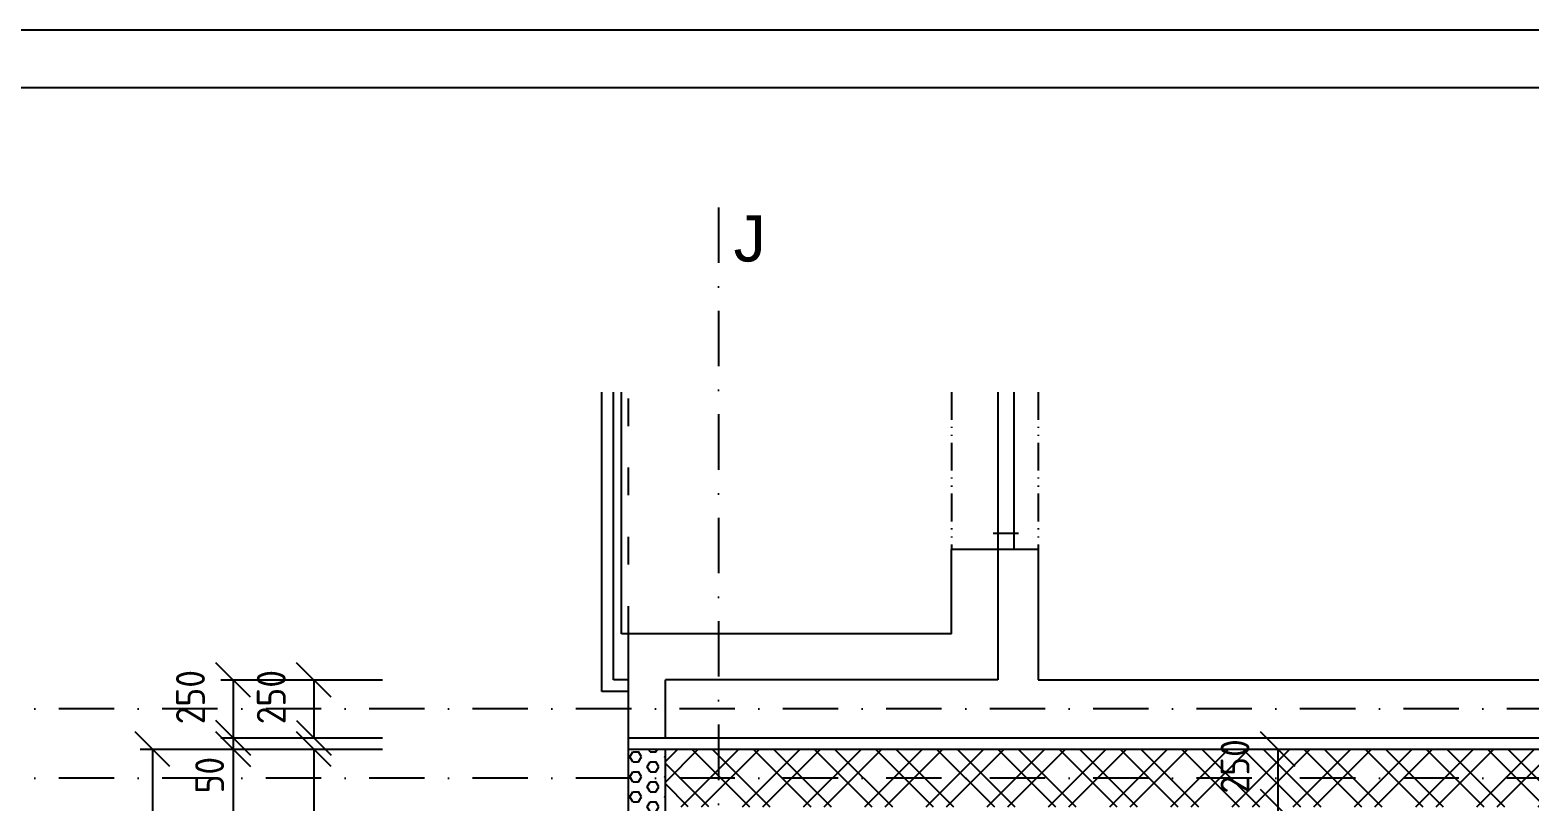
# Model space of a CAD drawing. Extents: x 4511820 to 5180432, y -1526536 to -944957.
# Drawn here: x 5024488 to 5030987, y -1136833 to -1133488 of the extents above; entities that cross this region are included whole.
import ezdxf

# ---------------------------------------------------------------- set-up
doc = ezdxf.new("R2010")
doc.units = 0
doc.header["$MEASUREMENT"] = 0
for name, pattern in [('ACAD_ISO03W100', [30, 12, -18]), ('ACAD_ISO12W100', [22, 12, -3, 0.5, -3, 0.5, -3]), ('BODKOCIARKOVANA_3', [5.6, 3, -1.3, 0, -1.3])]:
    doc.linetypes.add(name, pattern=pattern)
doc.layers.get('0').update_dxf_attribs({"linetype": 'CONTINUOUS'})
doc.layers.get('Defpoints').update_dxf_attribs({"color": 61, "linetype": 'CONTINUOUS'})
for name, color, linetype in [('KÓTY', 4, 'CONTINUOUS'), ('MÚRY', 1, 'CONTINUOUS'), ('OKNÁ', 143, 'CONTINUOUS'), ('osi', 253, 'CONTINUOUS'), ('POZEMOK', 7, 'CONTINUOUS'), ('TENKÁ', 7, 'CONTINUOUS'), ('ŠRAFY', 82, 'CONTINUOUS')]:
    doc.layers.add(name, color=color, linetype=linetype)
doc.styles.add('styl1', font='arial.ttf')
doc.styles.add('STYLE1', font='isocp.shx')
doc.dimstyles.new('STANDARD-50', dxfattribs={"dimtxt": 125, "dimasz": 150, "dimexe": 10, "dimexo": 200, "dimgap": 20, "dimtad": 1, "dimdsep": 46, "dimlunit": 6, "dimtxsty": 'STYLE1', "dimblk1": 'OBLIQUE', "dimblk2": 'OBLIQUE', "dimsah": 1, "dimcen": 2.5, "dimse1": 1, "dimse2": 1, "dimadec": 0, "dimazin": 0, "dimtfac": 1, "dimtmove": 1, "dimatfit": 3, "dimldrblk": 'OBLIQUE', "dimfxl": 1, "dimtolj": 1, "dimtzin": 0, "dimarcsym": 0})

# ---------------------------------------------------------------- blocks, each defined once
blk = doc.blocks.new('_OBLIQUE')
at = {"color": 0, "linetype": 'ByBlock'}
blk.add_line((-0.5, -0.5), (0.5, 0.5), dxfattribs=at)
blk = doc.blocks.new('*D12874')
at = {"layer": 'Defpoints', "color": 0}
for p in [(5028252.5, -1136304.2), (5025718.5, -1136554.2), (5028252.5, -1136554.2)]:
    blk.add_point(p, dxfattribs=at)
at = {"layer": 'KÓTY', "color": 0, "lineweight": -2}
blk.add_line((5025718.5, -1136304.2), (5025718.5, -1136554.2), dxfattribs=at)
at = {"layer": 'KÓTY', "color": 0, "linetype": 'ByBlock', "lineweight": -2, "xscale": 150, "yscale": 150, "zscale": 150}
for p, rotation in [((5025718.5, -1136304.2), 90), ((5025718.5, -1136554.2), 270)]:
    blk.add_blockref('_OBLIQUE', p, dxfattribs=dict(at, rotation=rotation))
at = {"layer": 'KÓTY', "color": 0, "insert": (5025533.5, -1136378.4), "char_height": 125, "attachment_point": 5, "rotation": 90, "style": 'STYLE1'}
blk.add_mtext('\\A1;250', dxfattribs=at)
blk = doc.blocks.new('*D12875')
at = {"layer": 'Defpoints', "color": 0}
for p in [(5025368.5, -1136604.2), (5028252.5, -1136554.2), (5028252.5, -1136604.2)]:
    blk.add_point(p, dxfattribs=at)
at = {"layer": 'KÓTY', "color": 0, "lineweight": -2}
blk.add_line((5025368.5, -1136554.2), (5025368.5, -1136604.2), dxfattribs=at)
at = {"layer": 'KÓTY', "color": 0, "linetype": 'ByBlock', "lineweight": -2, "xscale": 150, "yscale": 150, "zscale": 150}
for p, rotation in [((5025368.5, -1136554.2), 90), ((5025368.5, -1136604.2), 270)]:
    blk.add_blockref('_OBLIQUE', p, dxfattribs=dict(at, rotation=rotation))
at = {"layer": 'KÓTY', "color": 0, "insert": (5025266.5, -1136716.5), "char_height": 125, "attachment_point": 5, "rotation": 90, "style": 'STYLE1'}
blk.add_mtext('\\A1;50', dxfattribs=at)
blk = doc.blocks.new('*D12876')
at = {"layer": 'Defpoints', "color": 0}
for p in [(5028252.5, -1136304.2), (5025368.5, -1136554.2), (5028252.5, -1136554.2)]:
    blk.add_point(p, dxfattribs=at)
at = {"layer": 'KÓTY', "color": 0, "lineweight": -2}
blk.add_line((5025368.5, -1136304.2), (5025368.5, -1136554.2), dxfattribs=at)
at = {"layer": 'KÓTY', "color": 0, "linetype": 'ByBlock', "lineweight": -2, "xscale": 150, "yscale": 150, "zscale": 150}
for p, rotation in [((5025368.5, -1136304.2), 90), ((5025368.5, -1136554.2), 270)]:
    blk.add_blockref('_OBLIQUE', p, dxfattribs=dict(at, rotation=rotation))
at = {"layer": 'KÓTY', "color": 0, "insert": (5025183.5, -1136378.4), "char_height": 125, "attachment_point": 5, "rotation": 90, "style": 'STYLE1'}
blk.add_mtext('\\A1;250', dxfattribs=at)
blk = doc.blocks.new('*D12877')
at = {"layer": 'Defpoints', "color": 0}
for p in [(5028092.5, -1136604.2), (5025018.5, -1155734.2), (5028252.5, -1155734.2)]:
    blk.add_point(p, dxfattribs=at)
at = {"layer": 'KÓTY', "color": 0, "lineweight": -2}
blk.add_line((5025018.5, -1136604.2), (5025018.5, -1155734.2), dxfattribs=at)
at = {"layer": 'KÓTY', "color": 0, "linetype": 'ByBlock', "lineweight": -2, "xscale": 150, "yscale": 150, "zscale": 150}
for p, rotation in [((5025018.5, -1136604.2), 90), ((5025018.5, -1155734.2), 270)]:
    blk.add_blockref('_OBLIQUE', p, dxfattribs=dict(at, rotation=rotation))
at = {"layer": 'KÓTY', "color": 0, "insert": (5024936, -1146169.2), "char_height": 125, "attachment_point": 5, "rotation": 90, "style": 'STYLE1'}
blk.add_mtext('\\A1;19ﾠ130', dxfattribs=at)
blk = doc.blocks.new('*D12878')
at = {"layer": 'Defpoints', "color": 0}
for p in [(5028252.5, -1136604.2), (5025368.5, -1140104.2), (5028252.5, -1140104.2)]:
    blk.add_point(p, dxfattribs=at)
at = {"layer": 'KÓTY', "color": 0, "lineweight": -2}
blk.add_line((5025368.5, -1136604.2), (5025368.5, -1140104.2), dxfattribs=at)
at = {"layer": 'KÓTY', "color": 0, "linetype": 'ByBlock', "lineweight": -2, "xscale": 150, "yscale": 150, "zscale": 150}
for p, rotation in [((5025368.5, -1136604.2), 90), ((5025368.5, -1140104.2), 270)]:
    blk.add_blockref('_OBLIQUE', p, dxfattribs=dict(at, rotation=rotation))
at = {"layer": 'KÓTY', "color": 0, "insert": (5025286, -1138354.2), "char_height": 125, "attachment_point": 5, "rotation": 90, "style": 'STYLE1'}
blk.add_mtext('\\A1;3ﾠ500', dxfattribs=at)
blk = doc.blocks.new('*D12879')
at = {"layer": 'Defpoints', "color": 0}
for p in [(5028252.5, -1136604.2), (5025718.5, -1137604.2), (5028252.5, -1137604.2)]:
    blk.add_point(p, dxfattribs=at)
at = {"layer": 'KÓTY', "color": 0, "lineweight": -2}
blk.add_line((5025718.5, -1136604.2), (5025718.5, -1137604.2), dxfattribs=at)
at = {"layer": 'KÓTY', "color": 0, "linetype": 'ByBlock', "lineweight": -2, "xscale": 150, "yscale": 150, "zscale": 150}
for p, rotation in [((5025718.5, -1136604.2), 90), ((5025718.5, -1137604.2), 270)]:
    blk.add_blockref('_OBLIQUE', p, dxfattribs=dict(at, rotation=rotation))
at = {"layer": 'KÓTY', "color": 0, "insert": (5025636, -1137104.2), "char_height": 125, "attachment_point": 5, "rotation": 90, "style": 'STYLE1'}
blk.add_mtext('\\A1;1ﾠ000', dxfattribs=at)
blk = doc.blocks.new('*D19101')
at = {"layer": 'Defpoints', "color": 0}
for p in [(5029894, -1136604.2), (5029894, -1136854.2), (5029894, -1136854.2)]:
    blk.add_point(p, dxfattribs=at)
at = {"layer": 'KÓTY', "color": 0, "lineweight": -2}
blk.add_line((5029894, -1136604.2), (5029894, -1136854.2), dxfattribs=at)
at = {"layer": 'KÓTY', "color": 0, "linetype": 'ByBlock', "lineweight": -2, "xscale": 150, "yscale": 150, "zscale": 150}
for p, rotation in [((5029894, -1136604.2), 90), ((5029894, -1136854.2), 270)]:
    blk.add_blockref('_OBLIQUE', p, dxfattribs=dict(at, rotation=rotation))
at = {"layer": 'KÓTY', "color": 0, "insert": (5029709, -1136678.4), "char_height": 125, "attachment_point": 5, "rotation": 90, "style": 'STYLE1'}
blk.add_mtext('\\A1;250', dxfattribs=at)
blk = doc.blocks.new('*D19102')
at = {"layer": 'Defpoints', "color": 0}
for p in [(5029894, -1136854.2), (5029894, -1139929.2), (5029894, -1139929.2)]:
    blk.add_point(p, dxfattribs=at)
at = {"layer": 'KÓTY', "color": 0, "lineweight": -2}
blk.add_line((5029894, -1136854.2), (5029894, -1139929.2), dxfattribs=at)
at = {"layer": 'KÓTY', "color": 0, "linetype": 'ByBlock', "lineweight": -2, "xscale": 150, "yscale": 150, "zscale": 150}
for p, rotation in [((5029894, -1136854.2), 90), ((5029894, -1139929.2), 270)]:
    blk.add_blockref('_OBLIQUE', p, dxfattribs=dict(at, rotation=rotation))
at = {"layer": 'KÓTY', "color": 0, "insert": (5029811.5, -1138391.7), "char_height": 125, "attachment_point": 5, "rotation": 90, "style": 'STYLE1'}
blk.add_mtext('\\A1;3ﾠ075', dxfattribs=at)

msp = doc.modelspace()

# ---------------------------------------------------------------- hatches: boundary and pattern name
at = {"layer": 'ŠRAFY'}
h = msp.add_hatch(dxfattribs=at)
h.set_pattern_fill('HEX', color=256, scale=200)
h.paths.add_polyline_path([(5027241, -1137604.191), (5027241, -1136854.191), (5027241, -1136604.191), (5027081, -1136604.191), (5027081, -1137644.191), (5027241, -1137644.191)])
h = msp.add_hatch(dxfattribs=at)
h.set_pattern_fill('ANSI32', color=256, scale=500)
h.set_pattern_definition([(45, (584112, 91563.12), (-132.5825215, 132.5825215), []), (45, (584200.39, 91563.12), (-132.5825215, 132.5825215), [])])
h.paths.add_polyline_path([(5035486, -1136604.191), (5027241, -1136604.191), (5027241, -1136854.191), (5027621, -1136854.191), (5031841, -1136854.191), (5031956, -1136854.191), (5032956, -1136854.191), (5033071, -1136854.191), (5033096, -1136854.191), (5035346, -1136854.191), (5035371, -1136854.191), (5035486, -1136854.191)])
h = msp.add_hatch(dxfattribs=at)
h.set_pattern_fill('ANSI32', color=256, scale=500, angle=90)
h.set_pattern_definition([(135, (400449.4, 44482.1), (-132.5825215, -132.5825215), []), (135, (400449.4, 44570.48), (-132.5825215, -132.5825215), [])])
h.paths.add_polyline_path([(5027241, -1136604.191), (5027241, -1136854.191), (5027621, -1136854.191), (5031841, -1136854.191), (5031956, -1136854.191), (5032956, -1136854.191), (5033071, -1136854.191), (5033096, -1136854.191), (5035346, -1136854.191), (5035371, -1136854.191), (5035486, -1136854.191), (5035486, -1136604.191)])

# ---------------------------------------------------------------- linework, layer by layer
at = {"layer": 'KÓTY', "ltscale": 25}
for p, q in [((5025315.097, -1136304.191), (5025665.097, -1136304.191)), ((5025665.097, -1136304.191), (5026015.097, -1136304.191)), ((5024965.097, -1136604.191), (5025315.097, -1136604.191)), ((5025315.097, -1136554.191), (5025665.097, -1136554.191)), ((5025315.097, -1136604.191), (5025665.097, -1136604.191)), ((5025665.097, -1136554.191), (5026015.097, -1136554.191)), ((5025665.097, -1136604.191), (5026015.097, -1136604.191))]:
    msp.add_line(p, q, dxfattribs=at)
at = {"layer": 'MÚRY'}
for p, q in [((5028481, -1136104.191), (5028481, -1135739.191)), ((5028856, -1135739.191), (5028856, -1136304.191)), ((5027081, -1137644.191), (5027081, -1136104.191)), ((5028481, -1136104.191), (5027081, -1136104.191)), ((5028856, -1136304.191), (5034696, -1136304.191))]:
    msp.add_line(p, q, dxfattribs=at)
at = {"layer": 'MÚRY', "ltscale": 0.25}
msp.add_line((5028856, -1135739.191), (5028481, -1135739.191), dxfattribs=at)
at = {"layer": 'OKNÁ', "ltscale": 0.25}
for p, q in [((5028681, -1135057), (5028681, -1135739.191)), ((5028751, -1135057), (5028751, -1135739.191)), ((5028771, -1135669.191), (5028661, -1135669.191))]:
    msp.add_line(p, q, dxfattribs=at)
at = {"layer": 'osi', "linetype": 'BODKOCIARKOVANA_3', "ltscale": 80}
for p, q in [((5027471, -1134257), (5027471, -1171774.191)), ((5041881, -1136429.191), (4978211, -1136429.191)), ((5041881, -1136729.191), (4978211, -1136729.191))]:
    msp.add_line(p, q, dxfattribs=at)
at = {"layer": 'POZEMOK'}
for p, q in [((5026966, -1136354.191), (5026966, -1135057)), ((5027016, -1136304.191), (5027016, -1135057)), ((5027081, -1136304.191), (5027016, -1136304.191)), ((5027081, -1136354.191), (5026966, -1136354.191))]:
    msp.add_line(p, q, dxfattribs=at)
at = {"layer": 'TENKÁ', "color": 7}
for p, q in [((5065037, -1133488.497), (4975746, -1133488.497)), ((5064787, -1133738.497), (4975996, -1133738.497))]:
    msp.add_line(p, q, dxfattribs=at)
at = {"layer": 'TENKÁ', "ltscale": 0.25}
for p, q in [((5027051, -1136104.191), (5027051, -1135057)), ((5027081, -1136104.191), (5027051, -1136104.191))]:
    msp.add_line(p, q, dxfattribs=at)
at = {"layer": 'TENKÁ', "linetype": 'ACAD_ISO03W100', "ltscale": 10}
msp.add_line((5027081, -1136104.191), (5027081, -1135057), dxfattribs=at)
at = {"layer": 'TENKÁ', "linetype": 'ACAD_ISO12W100', "ltscale": 10}
for p, q in [((5028481, -1135057), (5028481, -1135739.191)), ((5028856, -1135057), (5028856, -1135739.191))]:
    msp.add_line(p, q, dxfattribs=at)
at = {"layer": 'TENKÁ'}
for p, q in [((5028681, -1135739.191), (5028681, -1136304.191)), ((5027241, -1136554.191), (5027241, -1136304.191)), ((5028681, -1136304.191), (5027241, -1136304.191)), ((5027241, -1136554.191), (5027241, -1136304.191)), ((5027081, -1136554.191), (5035536, -1136554.191)), ((5027081, -1136604.191), (5035486, -1136604.191)), ((5027241, -1137644.191), (5027241, -1136604.191))]:
    msp.add_line(p, q, dxfattribs=at)

# ---------------------------------------------------------------- texts
at = {"layer": 'TENKÁ', "ltscale": 0.25, "style": 'styl1'}
msp.add_text('J', height=200, dxfattribs=at).set_placement((5027536.554, -1134491.5))

# ---------------------------------------------------------------- dimensions: what is measured, and where the dimension line sits
at = {"layer": 'KÓTY'}
for base, p1, p2, picture, middle in [((5025368.5, -1136554.191), (5028252.5, -1136304.191), (5028252.5, -1136554.191), '*D12876', (5025183.5, -1136378.441)), ((5025718.5, -1136554.191), (5028252.5, -1136304.191), (5028252.5, -1136554.191), '*D12874', (5025533.5, -1136378.441)), ((5025018.5, -1155734.191), (5028092.5, -1136604.191), (5028252.5, -1155734.191), '*D12877', (5024935.957, -1146169.191)), ((5025368.5, -1140104.191), (5028252.5, -1136604.191), (5028252.5, -1140104.191), '*D12878', (5025285.957, -1138354.191)), ((5025718.5, -1137604.191), (5028252.5, -1136604.191), (5028252.5, -1137604.191), '*D12879', (5025635.957, -1137104.191)), ((5029894, -1136854.191), (5029894, -1136604.191), (5029894, -1136854.191), '*D19101', (5029709, -1136678.441)), ((5029894, -1139929.191), (5029894, -1136854.191), (5029894, -1139929.191), '*D19102', (5029811.457, -1138391.691))]:
    dim = msp.add_linear_dim(base=base, p1=p1, p2=p2, angle=90, dimstyle='STANDARD-50', dxfattribs=at)
    dim.commit()
    dim.dimension.update_dxf_attribs({"geometry": picture, "text_midpoint": middle})
dim = msp.add_linear_dim(base=(5025368.5, -1136604.191), p1=(5028252.5, -1136554.191), p2=(5028252.5, -1136604.191), angle=90, dimstyle='STANDARD-50', dxfattribs=at)
dim.commit()
dim.dimension.update_dxf_attribs({"geometry": '*D12875', "text_midpoint": (5025349, -1136716.5), "dimtype": 160})

doc.saveas('drawing.dxf')
